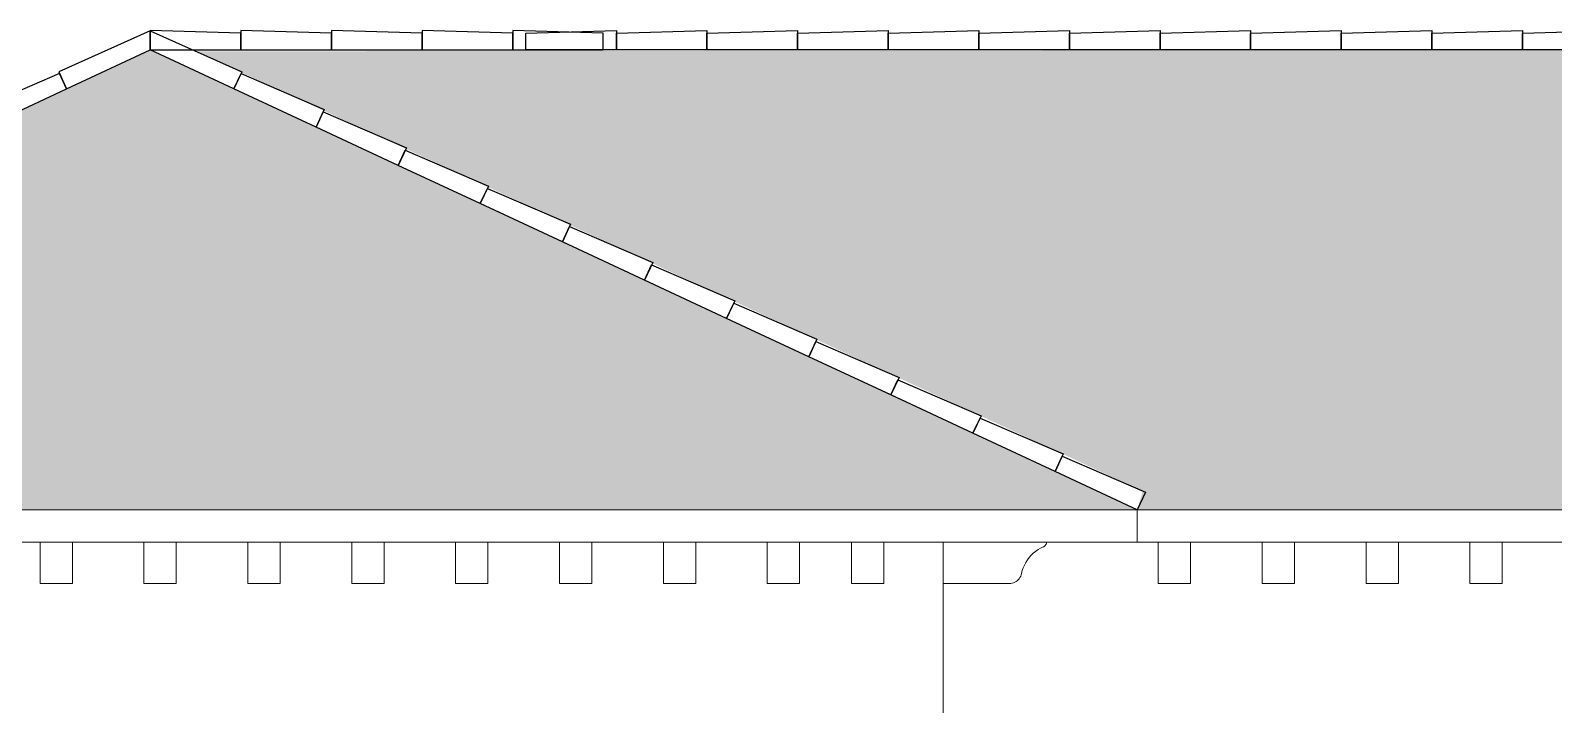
# Model space of a CAD drawing. Header units: millimetres. Extents: x 33748 to 451939, y -263262 to 62681.
# Drawn here: x 377917 to 382623, y -236065 to -233980 of the extents above; entities that cross this region are included whole.
import ezdxf

# ---------------------------------------------------------------- set-up
doc = ezdxf.new("R2010")
doc.units = ezdxf.units.MM
doc.layers.add('-HATCH CONCRETE', color=54, linetype='Continuous')
doc.layers.add('13. NET HATCH', color=252, linetype='Continuous')
doc.layers.add('-LINE1', color=7, linetype='Continuous', lineweight=18)

msp = doc.modelspace()

# ---------------------------------------------------------------- hatches: boundary and pattern name
at = {"layer": '13. NET HATCH'}
h = msp.add_hatch(dxfattribs=at)
h.set_pattern_fill('N-ONG-01', color=256, scale=200)
h.set_pattern_definition([(274.9697, (290364.1629353573, -77206.85455177243), (-199.9982614014102, 2400.000210303527), [184.6944, -4432.6642]), (180, (290380.1629353573, -77390.85455177243), (-200.0000000000001, -200), [16, -184]), (0, (290180.1629353573, -77406.85455177243), (200, 200), [56.00000000000001, -144]), (90, (290236.1629353573, -77406.85455177243), (-200, 200), [20, -180]), (270, (290364.1629353573, -77386.85455177243), (199.9999999999999, -200.0000000000001), [20, -180]), (0, (290364.1629353573, -77406.85455177243), (200, 200), [16, -184]), (0, (290180.1629353573, -77390.85455177243), (200, 200), [40, -160]), (85.0303, (290220.1629353573, -77390.85455177243), (199.9982614014119, 2400.000210303527), [184.6943999999998, -4432.664199999995]), (52.69609999999999, (290220.1629353573, -77380.85455177243), (-2599.997177976597, -3400.002148337723), [52.80160000000001, -5227.349999999999]), (18.4349, (290252.1629353573, -77338.85455177243), (400.0000869185922, 199.9996806445416), [50.59639999999997, -581.8589999999994]), (341.5651, (290300.1629353573, -77322.85455177243), (-400.0000869185922, 199.9996806445417), [50.59640000000001, -581.859]), (307.3039, (290348.1629353573, -77338.85455177243), (2599.997177976598, -3400.002148337722), [52.80160000000001, -5227.349999999999]), (20.2249, (290262.1629353573, -77352.85455177243), (-2199.999452866844, -800.0016671195548), [40.49699999999998, -4009.194399999998]), (339.7751, (290300.1629353573, -77338.85455177243), (2199.999452866844, -800.0016671195551), [40.497, -4009.1944]), (307.4054, (290338.1629353573, -77352.85455177243), (2000.00199052301, -2599.998492996009), [42.8018, -4237.384999999999]), (52.5946, (290236.1629353573, -77386.85455177243), (-2000.00199052301, -2599.998492996009), [42.8018, -4237.384999999999])])
h.paths.add_polyline_path([(386137.4024241559, -235462.4244023436), (383087.5653018822, -234040.2619961054), (378428.6195313933, -234044.8582429808), (381354.0585473636, -235404.8777632418), (381337.0766650154, -235462.4244023436)])
h.paths.add_polyline_path([(381337.0766650157, -235462.4244023436), (378287.2395427378, -234040.2619961035), (378287.2395190462, -234040.2619961035), (375237.4023967669, -235462.4244023436)])

# ---------------------------------------------------------------- linework, layer by layer
at = {"layer": '-HATCH CONCRETE'}
for points in [[(378287.2395190486, -234040.2619961035), (378287.2395190479, -233981.1769743536), (378004.4794943626, -234108.5395116109), (378028.8303808421, -234160.7601561866)], [(378567.2395190489, -234040.2619961034), (378567.2395190489, -233988.2619961034), (378287.2395190489, -233980.2619961033), (378287.2395190489, -234040.2619961032)], [(378287.2395190499, -234040.2619961035), (378287.23951905, -233981.1769743536), (378569.9995437365, -234108.5395116082), (378545.6486572576, -234160.760156184)], [(378847.2395190489, -234040.2619961033), (378847.2395190489, -233988.2619961033), (378567.2395190489, -233980.2619961032), (378567.2395190489, -234040.2619961032)], [(379127.2395190489, -234040.2619961037), (379127.2395190489, -233988.2619961037), (378847.2395190489, -233980.2619961036), (378847.2395190489, -234040.2619961036)], [(379407.2395190489, -234040.2619961037), (379407.2395190489, -233988.2619961037), (379127.2395190489, -233980.2619961036), (379127.2395190489, -234040.2619961035)], [(379687.2395190491, -234040.2619961039), (379687.2395190491, -233988.2619961039), (379407.2395190489, -233980.2619961038), (379407.2395190489, -234040.2619961038)], [(379447.5653018815, -234040.2619961039), (379447.5653018815, -233988.2619961039), (379727.5653018816, -233980.2619961038), (379727.5653018816, -234040.2619961037)], [(379727.5653018816, -234040.2619961036), (379727.5653018816, -233988.2619961036), (380007.5653018816, -233980.2619961035), (380007.5653018816, -234040.2619961035)], [(380007.5653018816, -234040.2619961037), (380007.5653018816, -233988.2619961037), (380287.5653018816, -233980.2619961036), (380287.5653018816, -234040.2619961036)], [(380287.5653018816, -234040.2619961033), (380287.5653018816, -233988.2619961033), (380567.5653018816, -233980.2619961032), (380567.5653018816, -234040.2619961032)], [(380567.5653018816, -234040.2619961043), (380567.5653018816, -233988.2619961043), (380847.5653018818, -233980.2619961042), (380847.5653018818, -234040.2619961042)], [(380847.5653018818, -234040.2619961041), (380847.5653018818, -233988.2619961041), (381127.5653018818, -233980.261996104), (381127.5653018818, -234040.261996104)], [(381127.5653018818, -234040.2619961041), (381127.5653018818, -233988.2619961041), (381407.5653018818, -233980.261996104), (381407.5653018818, -234040.261996104)], [(381407.5653018818, -234040.2619961037), (381407.5653018818, -233988.2619961037), (381687.5653018818, -233980.2619961036), (381687.5653018818, -234040.2619961036)], [(381687.5653018818, -234040.2619961039), (381687.5653018818, -233988.2619961039), (381967.5653018819, -233980.2619961038), (381967.5653018819, -234040.2619961037)], [(381967.5653018819, -234040.2619961036), (381967.5653018819, -233988.2619961036), (382247.5653018819, -233980.2619961035), (382247.5653018819, -234040.2619961035)], [(382247.5653018819, -234040.2619961037), (382247.5653018819, -233988.2619961037), (382527.5653018819, -233980.2619961036), (382527.5653018819, -234040.2619961036)], [(382527.5653018819, -234040.2619961033), (382527.5653018819, -233988.2619961033), (382807.5653018819, -233980.2619961032), (382807.5653018819, -234040.2619961032)], [(378028.8303808419, -234160.7601561861), (378006.8542312313, -234113.6321512602), (377749.707104767, -234224.7148022507), (377775.0642004713, -234279.093269473)], [(378545.6486572578, -234160.7601561836), (378567.6248068679, -234113.6321512575), (378824.7719333332, -234224.7148022455), (378799.4148376295, -234279.093269468)], [(378799.4148376291, -234279.0932694689), (378821.3909872391, -234231.9652645428), (379078.5381137045, -234343.0479155309), (379053.1810180007, -234397.4263827534)], [(379053.1810180002, -234397.4263827543), (379075.1571676102, -234350.2983778281), (379332.3042940758, -234461.3810288162), (379306.947198372, -234515.7594960387)], [(379306.9471983723, -234515.759496038), (379328.9233479822, -234468.6314911118), (379586.0704744477, -234579.7141420998), (379560.7133787441, -234634.0926093223)], [(379560.7133787436, -234634.092609323), (379582.6895283536, -234586.9646043969), (379839.836654819, -234698.0472553849), (379814.4795591153, -234752.4257226074)], [(379814.4795591153, -234752.4257226075), (379836.4557087253, -234705.2977176814), (380093.6028351907, -234816.3803686695), (380068.2457394869, -234870.758835892)], [(380068.245739487, -234870.7588358918), (380090.221889097, -234823.6308309657), (380347.3690155625, -234934.7134819538), (380322.0119198586, -234989.0919491762)], [(380322.0119198586, -234989.0919491763), (380343.9880694685, -234941.9639442502), (380601.1351959341, -235053.0465952383), (380575.7781002303, -235107.4250624608)], [(380575.7781002304, -235107.4250624605), (380597.7542498404, -235060.2970575344), (380854.9013763058, -235171.3797085225), (380829.544280602, -235225.758175745)], [(380829.5442806019, -235225.7581757451), (380851.5204302119, -235178.6301708189), (381108.6675566775, -235289.712821807), (381083.3104609736, -235344.0912890295)], [(381083.3104609735, -235344.0912890296), (381105.2866105835, -235296.9632841034), (381362.4337370491, -235408.0459350915), (381337.0766413453, -235462.424402314)]]:
    msp.add_lwpolyline(points, close=True, dxfattribs=at)
at = {"layer": '-LINE1'}
for p, q in [((375237.4023967671, -235462.4244023436), (378287.2395190446, -234040.2619961035)), ((378287.2395190446, -234040.2619961035), (383087.565301878, -234040.2619961035)), ((381337.0766650154, -235462.4244023436), (378287.2395427378, -234040.2619961035)), ((386137.4024241556, -235462.4244023436), (375237.4023967671, -235462.4244023436)), ((381337.0766650154, -235562.4244023435), (381337.0766650154, -235462.4244023436)), ((386137.4024241556, -235562.4244023435), (375237.4023967671, -235562.4244023435))]:
    msp.add_line(p, q, dxfattribs=at)
at = {"layer": '-LINE1', "lineweight": 20}
msp.add_line((380737.0766513213, -235690.4244019779), (380737.0766513213, -238762.4260355578), dxfattribs=at)
at = {"layer": '-LINE1'}
for points in [[(377946.6635934311, -235690.4244023726), (377946.6635933797, -235562.4244023726), (378046.6635934642, -235562.4244023726), (378046.6635934642, -235690.4244023726)], [(378267.6990797864, -235690.4244023581), (378267.699079735, -235562.4244023581), (378367.6990798195, -235562.4244023581), (378367.6990798195, -235690.4244023581)], [(378588.7345661416, -235690.4244023726), (378588.7345660902, -235562.4244023726), (378688.7345661747, -235562.4244023726), (378688.7345661747, -235690.4244023726)], [(378909.7700524969, -235690.4244023871), (378909.7700524455, -235562.4244023871), (379009.77005253, -235562.4244023871), (379009.77005253, -235690.4244023871)], [(379230.8055388522, -235690.4244023726), (379230.8055388008, -235562.4244023726), (379330.8055388853, -235562.4244023726), (379330.8055388853, -235690.4244023726)], [(379551.8410252074, -235690.4244023871), (379551.841025156, -235562.4244023871), (379651.8410252405, -235562.4244023871), (379651.8410252405, -235690.4244023871)], [(379872.8765115627, -235690.4244024016), (379872.8765115113, -235562.4244024016), (379972.8765115958, -235562.4244024016), (379972.8765115958, -235690.4244024016)], [(380193.9119979179, -235690.4244023871), (380193.9119978665, -235562.4244023871), (380293.911997951, -235562.4244023871), (380293.911997951, -235690.4244023871)], [(380554.028386483, -235690.4244026307), (380554.0283865344, -235562.4244026307), (380454.0283864499, -235562.4244026307), (380454.0283864499, -235690.4244026307)], [(380950.3378041368, -235689.4192125963), (380954.5858656225, -235688.1749510451), (380958.6648615473, -235686.4556472789), (380962.521864159, -235684.2836104357), (380966.1068262202, -235681.6870241739), (380969.3732304048, -235678.6995809698), (380972.2786928925, -235675.360044935), (380974.7855133275, -235671.7117488256), (380976.8611640059, -235667.8020317698), (380978.4787119458, -235663.6816250111), (380979.6171683603, -235659.4039936353), (380981.8338216195, -235650.4722881482), (380984.7595534938, -235641.7470917618), (380988.3755204353, -235633.2846014359), (380992.6584338309, -235625.1393198044), (380997.580709603, -235617.3637065223), (381003.1106458637, -235610.0078403986), (381009.21262709, -235603.119096865), (381015.8473535061, -235596.741842854), (381022.9720941922, -235590.9171510544), (381030.5409622922, -235585.6825353825), (381038.5052105484, -235581.0717093738), (381046.8135556791, -235577.1143640864), (381048.2292178666, -235576.4291896027), (381049.5753229362, -235575.6158233606), (381050.8402951063, -235574.6812598736), (381052.0132562944, -235573.6335358864), (381053.0841196635, -235572.4816612634), (381054.0436763627, -235571.2355415087), (381054.8836747193, -235569.9058925839), (381055.5968911977, -235568.5041487567), (381056.1771925187, -235567.0423642722), (381056.6195884022, -235565.5331096931), (381056.9202744807, -235563.9893637994), (381057.0767312947, -235562.4244023435), (380737.0766513211, -235562.4244023435), (380737.0766650154, -235690.4244019779), (380738.1397670141, -235690.4244023368), (380941.5564489556, -235690.4244019779), (380945.9757985828, -235690.1722867909)], [(381401.9283093269, -235690.4244031324), (381401.9283092754, -235562.4244031324), (381501.9283093599, -235562.4244031324), (381501.9283093599, -235690.4244031324)], [(381722.9637956822, -235690.4244028743), (381722.9637956307, -235562.4244028743), (381822.9637957152, -235562.4244028743), (381822.9637957152, -235690.4244028743)], [(382043.9992820374, -235690.4244028743), (382043.9992819859, -235562.4244028743), (382143.9992820704, -235562.4244028743), (382143.9992820704, -235690.4244028743)], [(382365.0347683927, -235690.4244026162), (382365.0347683412, -235562.4244026162), (382465.0347684257, -235562.4244026162), (382465.0347684257, -235690.4244026162)]]:
    msp.add_lwpolyline(points, close=True, dxfattribs=at)

doc.saveas('drawing.dxf')
